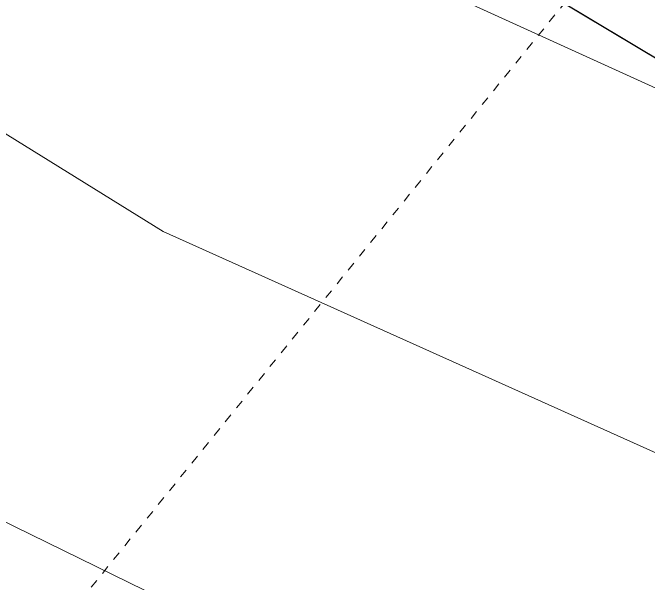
# Model space of a CAD drawing. Header units: metres. Extents: x 507649 to 509016, y 6966950 to 6967777.
# Drawn here: x 507881.84 to 507889, y 6967048.35 to 6967054.78 of the extents above; entities that cross this region are included whole.
import ezdxf

# ---------------------------------------------------------------- set-up
doc = ezdxf.new("R2010")
doc.units = ezdxf.units.M
doc.linetypes.add('Grid Line', pattern=[2.1, 1.2, -0.3, 0.3, -0.3])
doc.layers.add('D_UG_PIPES', color=1, linetype='EXIST_SWD', lineweight=0)
for name, color, linetype in [('mga2020bdy', 252, 'Continuous'), ('mga2020DR_UNLINED', 252, 'Continuous'), ('XREF', 7, 'Continuous')]:
    doc.layers.add(name, color=color, linetype=linetype)
doc.layers.add('S-GRID', color=47, linetype='Continuous', lineweight=5, plot=False)
doc.styles.get("Standard").update_dxf_attribs({"font": 'ARIALN.TTF'})
doc.linetypes.add('EXIST_SWD', pattern='A,5,-2.5,5,-2,["SWD",Standard,S=2.5,R=0,X=0,Y=-1.25],-8,5,-2.5,5,-2.5', length=37.5)

# ---------------------------------------------------------------- blocks, each defined once
blk = doc.blocks.new('25027_BNP_Skygate Play-Sheet - 000101 - SITE PLAN')
at = {"layer": 'S-GRID', "linetype": 'Grid Line'}
blk.add_line((-2442428.69, 3950245.91), (-2471331.49, 4034183.79), dxfattribs=at)
blk = doc.blocks.new('XE_ARCH')
at = {"xscale": 0.001, "yscale": 0.001, "zscale": 0.001, "rotation": 121.996}
blk.add_blockref('25027_BNP_Skygate Play-Sheet - 000101 - SITE PLAN', (509988.1258, 6971273.7702), dxfattribs=at)
blk = doc.blocks.new('XE_SURVEY')
at = {"layer": 'D_UG_PIPES', "flags": 128}
for points in [[(507908.3194, 6967041.0228), (507901.1557, 6967044.3926), (507883.5317, 6967052.3106), (507865.9127, 6967063.2336), (507849.4277, 6967075.4016), (507831.8857, 6967089.6886), (507819.7577, 6967102.6046), (507806.4027, 6967117.2296), (507792.9517, 6967131.7886), (507779.2537, 6967146.5056), (507765.6947, 6967161.1276), (507752.3587, 6967175.7216), (507738.5777, 6967190.6126), (507734.1857, 6967195.2312)], [(507730.3897, 6967192.1492), (507734.9557, 6967187.0926), (507748.4237, 6967172.3246), (507762.3347, 6967157.8276), (507776.0887, 6967143.5196), (507789.7917, 6967128.7186), (507803.3977, 6967114.1206), (507817.0127, 6967099.5096), (507829.1907, 6967086.9656), (507847.6597, 6967072.3926), (507863.7307, 6967060.2426), (507881.3657, 6967049.2246), (507899.9037, 6967040.1906)], [(507768.7587, 6967163.8066), (507782.5497, 6967149.2736), (507796.2547, 6967134.5926), (507809.7237, 6967120.1616), (507823.4667, 6967105.6366), (507835.9777, 6967092.7236), (507852.9237, 6967078.5526), (507868.8267, 6967066.2116), (507885.4107, 6967055.5996), (507902.9097, 6967047.6336), (507908.9771, 6967044.5316)]]:
    blk.add_lwpolyline(points, dxfattribs=at)
at = {"layer": 'mga2020bdy'}
blk.add_polyline3d([(507930.838, 6967057.8357, 2.6598), (507915.4881, 6967050.2403, 2.5958), (507903.4983, 6967048.5571, 2.5416), (507893.762, 6967051.4616, 2.4345), (507887.5482, 6967055.1874, 2.5483), (507870.142, 6967064.4675, 2.562), (507855.0202, 6967075.7097, 2.6216), (507843.8667, 6967084.8488, 2.5463), (507836.2453, 6967091.4954, 2.6591), (507828.0516, 6967099.5927, 2.6128), (507822.8901, 6967104.7499, 2.5487)], dxfattribs=at)
at = {"layer": 'mga2020DR_UNLINED'}
blk.add_polyline3d([(507718.4248, 6967220.6204, 3.0012), (507725.6244, 6967210.2799, 2.9424), (507732.1584, 6967201.9844, 2.9077), (507741.4475, 6967191.296, 2.95), (507746.9433, 6967185.5466, 2.9222), (507758.3381, 6967173.2262, 2.8226), (507765.7408, 6967164.8787, 2.9098), (507775.6699, 6967154.8793, 2.9261), (507781.8847, 6967148.1362, 2.8413), (507791.7442, 6967137.916, 2.8356), (507798.2045, 6967130.6418, 2.7059), (507807.5922, 6967120.7067, 2.6962), (507815.0365, 6967113.7882, 2.6864), (507822.8901, 6967104.7499, 2.5487), (507828.0516, 6967099.5927, 2.6128), (507836.2453, 6967091.4954, 2.6591), (507843.8667, 6967084.8488, 2.5463), (507855.0202, 6967075.7097, 2.6216), (507861.771, 6967070.7822, 2.5268), (507870.142, 6967064.4675, 2.562), (507887.5482, 6967055.1874, 2.5483), (507893.762, 6967051.4616, 2.4345), (507903.4983, 6967048.5571, 2.5416)], dxfattribs=at)

msp = doc.modelspace()

# ---------------------------------------------------------------- block references
at = {"layer": 'XREF'}
msp.add_blockref('XE_SURVEY', (0, 0), dxfattribs=at)

# ---------------------------------------------------------------- next in the draw order: block references
msp.add_blockref('XE_ARCH', (0, 0), dxfattribs=at)

doc.saveas('drawing.dxf')
